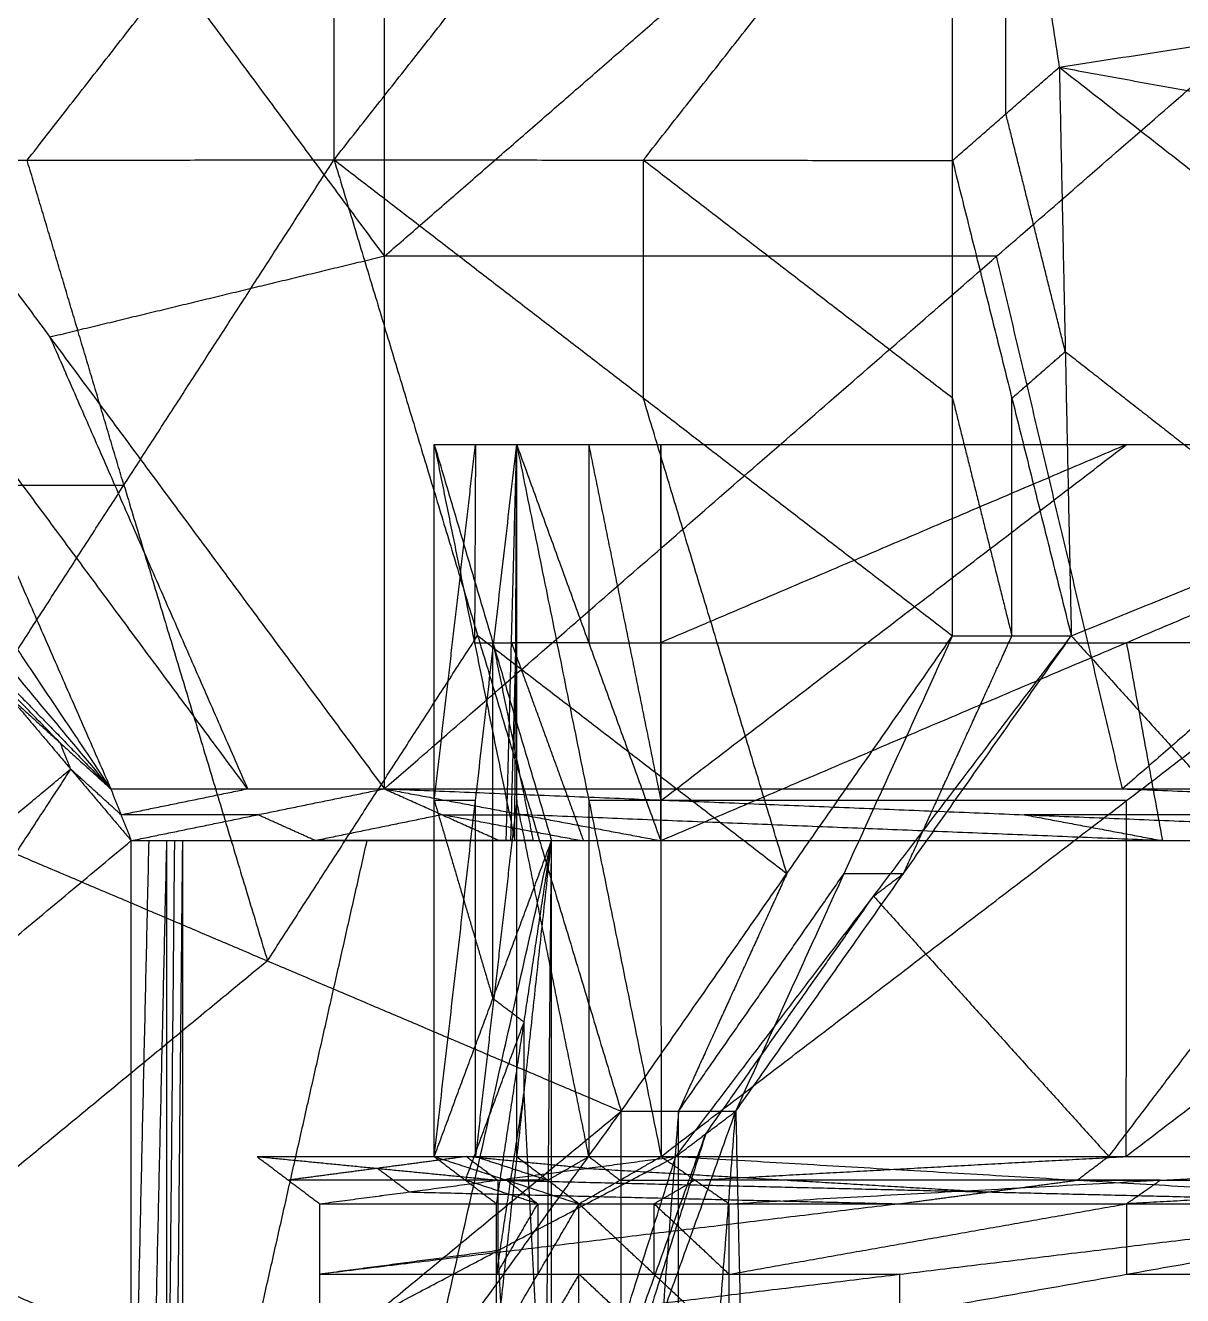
# Model space of a CAD drawing. Header units: millimetres. Extents: x -21 to -10.8, y -12.2 to 12.7.
# Drawn here: x -15.048 to -12.768, y -2.559 to -0.058 of the extents above; entities that cross this region are included whole.
import ezdxf

# ---------------------------------------------------------------- set-up
doc = ezdxf.new("R2010")
doc.units = ezdxf.units.MM
doc.header["$MEASUREMENT"] = 0
doc.layers.add('图层 03', color=5, linetype='Continuous', true_color=0x0000ff)

msp = doc.modelspace()

# ---------------------------------------------------------------- linework, layer by layer
at = {"layer": '图层 03'}
for points in [[(-15.6488, -0.3248, -1.5034), (-15.0442, 0.4498, -2.1377), (-14.4396, 1.2244, -2.772)], [(-14.4396, -0.3225, -3.5504), (-14.4396, 0.451, -3.1612), (-14.4396, 1.2244, -2.772)], [(-14.4396, -0.3225, -3.5504), (-13.8305, 0.451, -3.1609), (-13.2213, 1.2244, -2.7713)], [(-13.2213, -0.324, -3.5535), (-13.2213, 0.4502, -3.1624), (-13.2213, 1.2244, -2.7713)], [(-13.2213, 1.2244, -2.7713), (-13.1161, 0.5421, -2.5967), (-13.0109, -0.1403, -2.4221)], [(-14.3405, -1.5614, 0.5695), (-14.3405, -0.5127, 0.5695), (-14.3405, 0.536, 0.5695)], [(-14.3405, -1.5614, 0.5695), (-13.1344, -0.5127, 0.5695), (-11.9283, 0.536, 0.5695)], [(-14.3405, -0.5127, 0.5695), (-13.7375, 0.0116, 0.5695), (-13.1344, 0.536, 0.5695)], [(-13.1161, -0.2321, -2.9878), (-13.1161, 0.155, -2.7922), (-13.1161, 0.5421, -2.5967)], [(-15.0442, -0.3236, -2.5269), (-14.7419, 0.0637, -2.8441), (-14.4396, 0.451, -3.1612)], [(-13.8305, -0.3233, -3.552), (-13.5259, 0.0635, -3.3572), (-13.2213, 0.4502, -3.1624)], [(-14.9992, 0.3766, 0.3892), (-14.6699, -0.068, 0.4794), (-14.3405, -0.5127, 0.5695)], [(-15.6579, 0.2173, 0.2089), (-15.2687, -0.672, 0.3156), (-14.8795, -1.5614, 0.4224)], [(-15.6579, 0.2173, 0.2089), (-14.9992, -0.672, 0.3892), (-14.3405, -1.5614, 0.5695)], [(-13.0109, -0.1403, -2.4221), (-12.21, -0.0156, -2.3329), (-11.4091, 0.109, -2.2437)], [(-15.8706, -0.0839, 0.1502), (-15.3751, -0.8226, 0.2863), (-14.8795, -1.5614, 0.4224)], [(-13.2213, -0.324, -3.5535), (-13.1161, -0.2321, -2.9878), (-13.0109, -0.1403, -2.4221)], [(-13.0109, -0.1403, -2.4221), (-12.9991, -0.7003, -2.4191), (-12.9873, -1.2602, -2.416)], [(-13.0109, -0.1403, -2.4221), (-12.5356, -0.5119, -2.3318), (-12.0602, -0.8836, -2.2414)], [(-13.0109, -0.1403, -2.4221), (-12.5356, -0.2272, -2.3318), (-12.0602, -0.3141, -2.2414)], [(-12.9991, -0.7003, -2.4191), (-13.0576, -0.4662, -2.7034), (-13.1161, -0.2321, -2.9878)], [(-15.6488, -0.3248, -1.5034), (-15.0442, -0.3236, -2.5269), (-14.4396, -0.3225, -3.5504)], [(-15.2676, -1.6041, -3.5543), (-14.8536, -0.9633, -3.5524), (-14.4396, -0.3225, -3.5504)], [(-14.8536, -0.9633, -3.5524), (-14.9489, -0.6435, -3.0396), (-15.0442, -0.3236, -2.5269)], [(-14.4396, -0.3225, -3.5504), (-14.1568, -1.2595, -3.552), (-13.874, -2.1964, -3.5535)], [(-14.4396, -0.3225, -3.5504), (-13.8305, -0.7914, -3.552), (-13.2213, -1.2602, -3.5535)], [(-14.4396, -0.3225, -3.5504), (-13.8305, -0.3233, -3.552), (-13.2213, -0.324, -3.5535)], [(-13.8305, -0.3233, -3.552), (-13.8305, -0.5573, -3.552), (-13.8305, -0.7914, -3.552)], [(-13.2213, -0.7921, -3.5535), (-13.5259, -0.5577, -3.5527), (-13.8305, -0.3233, -3.552)], [(-13.2213, -1.2602, -3.5535), (-13.2213, -0.7921, -3.5535), (-13.2213, -0.324, -3.5535)], [(-13.2213, -0.324, -3.5535), (-13.1043, -0.7921, -2.9848), (-12.9873, -1.2602, -2.416)], [(-15.8706, -0.3751, 0.1502), (-15.3751, -0.9682, 0.2863), (-14.8795, -1.5614, 0.4224)], [(-14.3405, -0.5127, 0.5695), (-14.6699, -0.5924, 0.4794), (-14.9992, -0.672, 0.3892)], [(-13.1344, -0.5127, 0.5695), (-13.7375, -0.5127, 0.5695), (-14.3405, -0.5127, 0.5695)], [(-12.8863, -1.5614, 0.5695), (-13.0104, -1.037, 0.5695), (-13.1344, -0.5127, 0.5695)], [(-11.6802, -0.5127, 0.5695), (-12.2832, -1.037, 0.5695), (-12.8863, -1.5614, 0.5695)], [(-14.61, -1.5614, 0.4959), (-14.9394, -1.1167, 0.4058), (-15.2687, -0.672, 0.3156)], [(-14.9992, -0.672, 0.3892), (-14.8046, -1.1167, 0.4426), (-14.61, -1.5614, 0.4959)], [(-13.1043, -0.7921, -2.9848), (-13.0517, -0.7462, -2.7019), (-12.9991, -0.7003, -2.4191)], [(-12.9991, -0.7003, -2.4191), (-12.7614, -0.8861, -2.3739), (-12.5238, -1.0719, -2.3287)], [(-13.5476, -1.7283, -3.5535), (-13.6891, -1.2598, -3.5527), (-13.8305, -0.7914, -3.552)], [(-13.2213, -0.7921, -3.5535), (-13.1628, -1.0262, -3.2691), (-13.1043, -1.2602, -2.9848)], [(-13.1043, -1.2602, -2.9848), (-13.1043, -1.0262, -2.9848), (-13.1043, -0.7921, -2.9848)], [(-14.2422, -2.2856, -0.892), (-14.2422, -1.5846, -0.8916), (-14.2422, -0.8836, -0.8912)], [(-14.2422, -2.2856, -0.892), (-14.161, -1.5846, -0.3949), (-14.0798, -0.8836, 0.1022)], [(-14.2422, -0.8836, -0.8912), (-14.1629, -1.2736, -0.7357), (-14.0836, -1.6635, -0.5802)], [(-14.2422, -0.8836, -0.8912), (-14.161, -0.8836, -0.3945), (-14.0798, -0.8836, 0.1022)], [(-14.2422, -0.8836, -0.8912), (-14.1267, -1.2736, -0.9419), (-14.0112, -1.6635, -0.9926)], [(-14.2422, -1.5846, -0.8916), (-14.2016, -1.2341, -0.6431), (-14.161, -0.8836, -0.3945)], [(-14.161, -0.8836, -0.3945), (-14.1619, -1.0786, -0.5651), (-14.1629, -1.2736, -0.7357)], [(-14.1004, -1.6635, -0.0587), (-14.0901, -1.2736, 0.0217), (-14.0798, -0.8836, 0.1022)], [(-14.0836, -1.6635, -0.5802), (-14.0817, -1.2736, -0.239), (-14.0798, -0.8836, 0.1022)], [(-14.0798, -2.2856, 0.1014), (-14.0798, -1.5846, 0.1018), (-14.0798, -0.8836, 0.1022)], [(-14.0798, -0.8836, 0.1022), (-13.938, -1.2736, 0.2062), (-13.7962, -1.6635, 0.3103)], [(-14.0798, -0.8836, 0.1022), (-13.938, -0.8836, 0.2158), (-13.7962, -0.8836, 0.3294)], [(-14.0798, -0.8836, 0.1022), (-13.9376, -1.5846, 0.2158), (-13.7954, -2.2856, 0.3294)], [(-13.938, -0.8836, 0.2158), (-13.8669, -1.2341, 0.2726), (-13.7958, -1.5846, 0.3294)], [(-13.938, -0.8836, 0.2158), (-13.938, -1.0786, 0.211), (-13.938, -1.2736, 0.2062)], [(-13.7962, -1.6635, 0.3103), (-13.7962, -1.2736, 0.3198), (-13.7962, -0.8836, 0.3294)], [(-13.7962, -1.6635, 0.3103), (-12.8787, -1.2736, 0.3198), (-11.9611, -0.8836, 0.3294)], [(-13.7962, -0.8836, 0.3294), (-13.7958, -1.5846, 0.3294), (-13.7954, -2.2856, 0.3294)], [(-13.7962, -0.8836, 0.3294), (-12.8787, -0.8836, 0.3294), (-11.9611, -0.8836, 0.3294)], [(-12.8787, -0.8836, 0.3294), (-13.3374, -1.0786, 0.3246), (-13.7962, -1.2736, 0.3198)], [(-13.7958, -1.5846, 0.3294), (-13.3372, -1.2341, 0.3294), (-12.8787, -0.8836, 0.3294)], [(-13.7954, -2.2856, 0.3294), (-12.8783, -1.5846, 0.3294), (-11.9611, -0.8836, 0.3294)], [(-12.9873, -1.2602, -2.416), (-12.5238, -1.0719, -2.3287), (-12.0602, -0.8836, -2.2414)], [(-15.4582, -0.9644, -2.5288), (-15.1559, -0.9639, -3.0406), (-14.8536, -0.9633, -3.5524)], [(-14.8536, -0.9633, -3.5524), (-14.7122, -1.4318, -3.5531), (-14.5708, -1.9003, -3.5539)], [(-15.2226, -1.2091, 0.0732), (-15.0511, -1.3853, 0.2478), (-14.8795, -1.5614, 0.4224)], [(-14.5708, -1.9003, -3.5539), (-14.3638, -1.5799, -3.5529), (-14.1568, -1.2595, -3.552)], [(-14.1629, -1.2736, -0.7357), (-14.1223, -1.2736, -0.4874), (-14.0817, -1.2736, -0.239)], [(-14.1629, -1.2736, -0.7357), (-14.1448, -1.2736, -0.8388), (-14.1267, -1.2736, -0.9419)], [(-14.1568, -1.2595, -3.552), (-13.8522, -1.4939, -3.5527), (-13.5476, -1.7283, -3.5535)], [(-14.1267, -1.2736, -0.9419), (-14.087, -1.4686, -0.8642), (-14.0474, -1.6635, -0.7864)], [(-14.1267, -1.9746, -0.9423), (-14.1267, -1.6241, -0.9421), (-14.1267, -1.2736, -0.9419)], [(-14.0817, -1.2736, -0.239), (-14.0868, -1.4686, -0.2792), (-14.092, -1.6635, -0.3194)], [(-14.0901, -1.2736, 0.0217), (-14.0192, -1.4686, 0.0738), (-13.9483, -1.6635, 0.1258)], [(-13.938, -1.2736, 0.2062), (-14.014, -1.2736, 0.114), (-14.0901, -1.2736, 0.0217)], [(-14.0901, -1.2736, 0.0217), (-14.0859, -1.2736, -0.1086), (-14.0817, -1.2736, -0.239)], [(-13.938, -1.2736, 0.2062), (-13.8671, -1.2736, 0.263), (-13.7962, -1.2736, 0.3198)], [(-13.874, -2.1964, -3.5535), (-13.5476, -1.7283, -3.5535), (-13.2213, -1.2602, -3.5535)], [(-13.7962, -1.2736, 0.3198), (-13.3374, -1.2736, 0.3198), (-12.8787, -1.2736, 0.3198)], [(-13.7665, -2.2856, -2.5662), (-13.3769, -1.7729, -2.4911), (-12.9873, -1.2602, -2.416)], [(-13.6483, -2.1964, -2.4549), (-13.4348, -1.7283, -3.0042), (-13.2213, -1.2602, -3.5535)], [(-13.6483, -2.1964, -2.4549), (-13.3178, -1.7283, -2.4355), (-12.9873, -1.2602, -2.416)], [(-13.3178, -1.7283, -2.4355), (-13.2111, -1.4943, -2.7101), (-13.1043, -1.2602, -2.9848)], [(-13.2213, -1.2602, -3.5535), (-13.1043, -1.2602, -2.9848), (-12.9873, -1.2602, -2.416)], [(-12.9873, -1.2602, -2.416), (-12.5238, -1.7729, -2.3287), (-12.0602, -2.2856, -2.2414)], [(-12.8787, -1.2736, 0.3198), (-12.8432, -1.4686, 0.2909), (-12.8078, -1.6635, 0.2619)], [(-11.8902, -1.2736, 0.2714), (-12.3844, -1.2736, 0.2956), (-12.8787, -1.2736, 0.3198)], [(-14.9787, -1.4714, 0.2676), (-15.0644, -1.3834, 0.1803), (-15.1502, -1.2953, 0.093)], [(-15.0778, -1.3814, 0.1128), (-14.9787, -1.4714, 0.2676), (-14.8795, -1.5614, 0.4224)], [(-15.0778, -1.3814, 0.1128), (-14.9585, -1.5225, 0.1452), (-14.8391, -1.6635, 0.1776)], [(-14.9585, -1.5225, 0.1452), (-14.9686, -1.497, 0.2064), (-14.9787, -1.4714, 0.2676)], [(-15.4216, -1.9079, 0.0179), (-15.19, -1.7152, 0.0816), (-14.9585, -1.5225, 0.1452)], [(-14.9585, -1.5225, 0.1452), (-15.1304, -1.7857, 0.0978), (-15.3023, -2.0489, 0.0503)], [(-14.8593, -1.6125, 0.3), (-14.9089, -1.5675, 0.2226), (-14.9585, -1.5225, 0.1452)], [(-14.8795, -1.5614, 0.4224), (-14.8593, -1.6125, 0.3), (-14.8391, -1.6635, 0.1776)], [(-14.8795, -1.5614, 0.4224), (-14.61, -1.5614, 0.4959), (-14.3405, -1.5614, 0.5695)], [(-14.8593, -1.6125, 0.3), (-14.7347, -1.5869, 0.398), (-14.61, -1.5614, 0.4959)], [(-14.8391, -1.6635, 0.1776), (-14.5898, -1.6125, 0.3736), (-14.3405, -1.5614, 0.5695)], [(-14.3405, -1.5614, 0.5695), (-14.2269, -1.6125, 0.4475), (-14.1133, -1.6635, 0.3255)], [(-14.3405, -1.5614, 0.5695), (-14.0684, -1.6125, 0.4399), (-13.7962, -1.6635, 0.3103)], [(-14.3405, -1.5614, 0.5695), (-13.0799, -1.6125, 0.3915), (-11.8193, -1.6635, 0.2135)], [(-14.3405, -1.5614, 0.5695), (-12.8863, -1.5614, 0.5695), (-11.432, -1.5614, 0.5695)], [(-12.8863, -1.5614, 0.5695), (-12.256, -1.5869, 0.4805), (-11.6257, -1.6125, 0.3915)], [(-14.161, -1.5846, -0.3949), (-14.2016, -1.5846, -0.6433), (-14.2422, -1.5846, -0.8916)], [(-14.2422, -1.5846, -0.8916), (-14.1844, -1.7796, -0.917), (-14.1267, -1.9746, -0.9423)], [(-14.161, -2.2856, -0.3953), (-14.161, -1.9351, -0.3951), (-14.161, -1.5846, -0.3949)], [(-14.0798, -1.5846, 0.1018), (-14.1204, -1.9351, -0.1468), (-14.161, -2.2856, -0.3953)], [(-13.9376, -2.2856, 0.2154), (-14.0087, -1.9351, 0.1586), (-14.0798, -1.5846, 0.1018)], [(-13.9376, -1.5846, 0.2158), (-13.9376, -1.9351, 0.2156), (-13.9376, -2.2856, 0.2154)], [(-13.7958, -1.5846, 0.3294), (-13.8667, -1.5846, 0.2726), (-13.9376, -1.5846, 0.2158)], [(-12.8783, -1.5846, 0.3294), (-13.337, -1.5846, 0.3294), (-13.7958, -1.5846, 0.3294)], [(-12.879, -2.2856, 0.3294), (-12.8787, -1.9351, 0.3294), (-12.8783, -1.5846, 0.3294)], [(-11.9619, -1.5846, 0.3294), (-12.4205, -1.9351, 0.3294), (-12.879, -2.2856, 0.3294)], [(-15.2676, -1.6041, -3.5543), (-14.5708, -1.9003, -3.5539), (-13.874, -2.1964, -3.5535)], [(-14.5898, -1.6125, 0.3736), (-14.7246, -1.6125, 0.3368), (-14.8593, -1.6125, 0.3)], [(-14.4762, -1.6635, 0.2516), (-14.533, -1.638, 0.3126), (-14.5898, -1.6125, 0.3736)], [(-14.2269, -1.6125, 0.4475), (-14.3516, -1.638, 0.3496), (-14.4762, -1.6635, 0.2516)], [(-14.2269, -1.6125, 0.4475), (-14.1477, -1.6125, 0.4437), (-14.0684, -1.6125, 0.4399)], [(-13.9548, -1.6635, 0.3179), (-14.0909, -1.638, 0.3827), (-14.2269, -1.6125, 0.4475)], [(-12.8078, -1.6635, 0.2619), (-13.4381, -1.638, 0.3509), (-14.0684, -1.6125, 0.4399)], [(-13.0799, -1.6125, 0.3915), (-12.9438, -1.638, 0.3267), (-12.8078, -1.6635, 0.2619)], [(-11.6257, -1.6125, 0.3915), (-12.3528, -1.6125, 0.3915), (-13.0799, -1.6125, 0.3915)], [(-15.7654, -2.4343, -0.077), (-15.3023, -2.0489, 0.0503), (-14.8391, -1.6635, 0.1776)], [(-14.8391, -4.7855, 0.1776), (-14.8391, -3.2245, 0.1776), (-14.8391, -1.6635, 0.1776)], [(-14.8391, -4.7855, 0.1776), (-14.8041, -3.2245, -0.0778), (-14.769, -1.6635, -0.3332)], [(-14.8391, -1.6635, 0.1776), (-14.8041, -1.6635, -0.0778), (-14.769, -1.6635, -0.3332)], [(-14.8391, -1.6635, 0.1776), (-14.4762, -1.6635, 0.2516), (-14.1133, -1.6635, 0.3255)], [(-14.8391, -1.6635, 0.1776), (-14.4698, -1.6635, 0.0595), (-14.1004, -1.6635, -0.0587)], [(-14.8391, -1.6635, 0.1776), (-14.4614, -1.6635, -0.2013), (-14.0836, -1.6635, -0.5802)], [(-14.8391, -3.2245, 0.1776), (-14.8216, -2.444, 0.0499), (-14.8041, -1.6635, -0.0778)], [(-14.8041, -1.6635, -0.0778), (-14.6327, -1.6635, -0.1395), (-14.4614, -1.6635, -0.2013)], [(-14.769, -4.8526, -0.3332), (-14.769, -3.2581, -0.3332), (-14.769, -1.6635, -0.3332)], [(-14.769, -4.8526, -0.3332), (-14.7534, -3.2581, -0.4323), (-14.7377, -1.6635, -0.5314)], [(-14.769, -1.6635, -0.3332), (-14.7534, -1.6635, -0.4323), (-14.7377, -1.6635, -0.5314)], [(-14.769, -1.6635, -0.3332), (-14.4263, -1.6635, -0.4567), (-14.0836, -1.6635, -0.5802)], [(-14.769, -3.2581, -0.3332), (-14.7612, -2.4608, -0.3827), (-14.7534, -1.6635, -0.4323)], [(-14.7534, -1.6635, -0.4323), (-14.5898, -1.6635, -0.4445), (-14.4263, -1.6635, -0.4567)], [(-14.7377, -4.8823, -0.5314), (-14.7377, -3.2729, -0.5314), (-14.7377, -1.6635, -0.5314)], [(-14.7377, -4.8823, -0.5314), (-14.3745, -3.2729, -0.762), (-14.0112, -1.6635, -0.9926)], [(-14.7377, -1.6635, -0.5314), (-14.4107, -1.6635, -0.5558), (-14.0836, -1.6635, -0.5802)], [(-14.7377, -1.6635, -0.5314), (-14.3745, -1.6635, -0.762), (-14.0112, -1.6635, -0.9926)], [(-14.7377, -3.2729, -0.5314), (-14.5561, -2.4682, -0.6467), (-14.3745, -1.6635, -0.762)], [(-14.4762, -1.6635, 0.2516), (-14.2916, -1.6635, 0.1925), (-14.1069, -1.6635, 0.1334)], [(-14.4698, -1.6635, 0.0595), (-14.2809, -1.6635, -0.13), (-14.092, -1.6635, -0.3194)], [(-14.1069, -1.6635, 0.1334), (-14.2883, -1.6635, 0.0964), (-14.4698, -1.6635, 0.0595)], [(-14.4614, -1.6635, -0.2013), (-14.4438, -1.6635, -0.329), (-14.4263, -1.6635, -0.4567)], [(-14.092, -1.6635, -0.3194), (-14.2767, -1.6635, -0.2604), (-14.4614, -1.6635, -0.2013)], [(-14.4263, -1.6635, -0.4567), (-14.4185, -1.6635, -0.5062), (-14.4107, -1.6635, -0.5558)], [(-14.4107, -1.6635, -0.5558), (-14.229, -1.6635, -0.6711), (-14.0474, -1.6635, -0.7864)], [(-14.0474, -1.6635, -0.7864), (-14.2109, -1.6635, -0.7742), (-14.3745, -1.6635, -0.762)], [(-14.2422, -2.2856, -0.892), (-14.1267, -1.9746, -0.9423), (-14.0112, -1.6635, -0.9926)], [(-14.1194, -2.6562, -0.9339), (-14.0653, -2.1598, -0.9633), (-14.0112, -1.6635, -0.9926)], [(-14.1194, -2.3787, -0.9339), (-14.0653, -2.0211, -0.9633), (-14.0112, -1.6635, -0.9926)], [(-14.1133, -1.6635, 0.3255), (-14.1069, -1.6635, 0.1334), (-14.1004, -1.6635, -0.0587)], [(-14.1133, -1.6635, 0.3255), (-13.9548, -1.6635, 0.3179), (-13.7962, -1.6635, 0.3103)], [(-14.1069, -1.6635, 0.1334), (-14.0308, -1.6635, 0.2257), (-13.9548, -1.6635, 0.3179)], [(-14.1004, -1.6635, -0.0587), (-14.092, -1.6635, -0.3194), (-14.0836, -1.6635, -0.5802)], [(-14.1004, -1.6635, -0.0587), (-13.9483, -1.6635, 0.1258), (-13.7962, -1.6635, 0.3103)], [(-14.0836, -1.6635, -0.5802), (-14.0474, -1.6635, -0.7864), (-14.0112, -1.6635, -0.9926)], [(-14.0356, -4.2435, -0.9972), (-14.0234, -2.9535, -0.9949), (-14.0112, -1.6635, -0.9926)], [(-14.0112, -5.4839, -0.9926), (-14.0112, -3.5737, -0.9926), (-14.0112, -1.6635, -0.9926)], [(-13.9548, -1.6635, 0.3179), (-13.9515, -1.6635, 0.2219), (-13.9483, -1.6635, 0.1258)], [(-13.7962, -1.6635, 0.3103), (-12.8078, -1.6635, 0.2619), (-11.8193, -1.6635, 0.2135)], [(-13.7611, -2.1964, -3.0042), (-13.598, -1.9624, -3.0042), (-13.4348, -1.7283, -3.0042)], [(-13.5476, -1.7283, -3.5535), (-13.6544, -1.9624, -3.2788), (-13.7611, -2.1964, -3.0042)], [(-13.4348, -1.7283, -3.0042), (-13.3763, -1.7283, -2.7198), (-13.3178, -1.7283, -2.4355)], [(-13.3769, -1.7729, -2.4911), (-13.3473, -1.7506, -2.4633), (-13.3178, -1.7283, -2.4355)], [(-13.7074, -2.241, -2.5105), (-13.5421, -2.007, -2.5008), (-13.3769, -1.7729, -2.4911)], [(-13.3769, -1.7729, -2.4911), (-13.1451, -2.0293, -2.4475), (-12.9133, -2.2856, -2.4038)], [(-12.9133, -2.2856, -2.4038), (-12.7186, -2.0293, -2.3663), (-12.5238, -1.7729, -2.3287)], [(-14.5708, -1.9003, -3.5539), (-14.9192, -2.1873, -3.5541), (-15.2676, -2.4743, -3.5543)], [(-14.0653, -2.0211, -0.9633), (-14.096, -1.9978, -0.9528), (-14.1267, -1.9746, -0.9423)], [(-14.1808, -2.3321, -0.913), (-14.1231, -2.1766, -0.9381), (-14.0653, -2.0211, -0.9633)], [(-14.0653, -2.1598, -0.9633), (-14.0653, -2.0905, -0.9633), (-14.0653, -2.0211, -0.9633)], [(-15.3023, -2.0489, 0.0503), (-15.0707, -2.6367, 0.114), (-14.8391, -3.2245, 0.1776)], [(-14.1194, -2.5174, -0.9339), (-14.0924, -2.3386, -0.9486), (-14.0653, -2.1598, -0.9633)], [(-14.0234, -2.9535, -0.9949), (-14.0443, -2.5567, -0.9791), (-14.0653, -2.1598, -0.9633)], [(-15.2676, -3.3446, -3.5543), (-14.5708, -2.7705, -3.5539), (-13.874, -2.1964, -3.5535)], [(-14.7019, -3.3446, -3.5535), (-14.2879, -2.7705, -3.5535), (-13.874, -2.1964, -3.5535)], [(-14.3848, -4.2435, -2.5578), (-14.0165, -3.2199, -2.5064), (-13.6483, -2.1964, -2.4549)], [(-13.874, -5.1027, -3.5535), (-13.874, -3.6496, -3.5535), (-13.874, -2.1964, -3.5535)], [(-13.874, -5.1027, -3.5535), (-13.7611, -3.6496, -3.0042), (-13.6483, -2.1964, -2.4549)], [(-13.874, -2.1964, -3.5535), (-13.7611, -2.1964, -3.0042), (-13.6483, -2.1964, -2.4549)], [(-13.7611, -2.1964, -3.0042), (-13.8175, -2.923, -3.2788), (-13.874, -3.6496, -3.5535)], [(-13.7665, -2.2856, -2.5662), (-13.7074, -2.241, -2.5105), (-13.6483, -2.1964, -2.4549)], [(-13.7611, -3.6496, -3.0042), (-13.7611, -2.923, -3.0042), (-13.7611, -2.1964, -3.0042)], [(-13.6483, -2.1964, -2.4549), (-13.6102, -3.8943, -2.2704), (-13.572, -5.5921, -2.0859)], [(-14.0756, -3.2645, -2.562), (-13.8915, -2.7528, -2.5363), (-13.7074, -2.241, -2.5105)], [(-13.7074, -2.241, -2.5105), (-13.8619, -2.7305, -2.5084), (-14.0165, -3.2199, -2.5064)], [(-14.5914, -2.2856, -2.7233), (-14.5296, -2.3321, -2.6741), (-14.4679, -2.3787, -2.6249)], [(-14.5914, -2.2856, -2.7233), (-14.3543, -2.3089, -2.6592), (-14.1172, -2.3321, -2.5952)], [(-14.5914, -2.2856, -2.7233), (-14.1789, -2.2856, -2.6447), (-13.7665, -2.2856, -2.5662)], [(-14.4679, -2.6562, -2.6249), (-14.1172, -2.4709, -2.5956), (-13.7665, -2.2856, -2.5662)], [(-14.4679, -2.3787, -2.6249), (-14.1172, -2.3321, -2.5956), (-13.7665, -2.2856, -2.5662)], [(-14.3848, -4.2435, -2.5578), (-14.0756, -3.2645, -2.562), (-13.7665, -2.2856, -2.5662)], [(-14.1789, -2.2856, -2.6447), (-14.2666, -2.2973, -2.652), (-14.3543, -2.3089, -2.6592)], [(-14.2422, -2.2856, -0.892), (-14.1808, -2.3321, -0.913), (-14.1194, -2.3787, -0.9339)], [(-14.2422, -2.2856, -0.892), (-14.161, -2.2856, -0.3953), (-14.0798, -2.2856, 0.1014)], [(-14.2422, -2.2856, -0.892), (-14.0996, -2.3321, -0.4487), (-13.9571, -2.3787, -0.0053)], [(-14.1789, -2.2856, -2.6447), (-14.148, -2.3089, -2.6201), (-14.1172, -2.3321, -2.5956)], [(-13.9418, -2.3089, -2.5807), (-14.0604, -2.2973, -2.6127), (-14.1789, -2.2856, -2.6447)], [(-14.161, -2.2856, -0.3953), (-14.0897, -2.3089, -0.1736), (-14.0184, -2.3321, 0.048)], [(-14.1172, -2.3321, -2.5952), (-13.9418, -2.3089, -2.5807), (-13.7665, -2.2856, -2.5662)], [(-14.0798, -2.2856, 0.1014), (-14.0184, -2.3321, 0.048), (-13.9571, -2.3787, -0.0053)], [(-14.0798, -2.2856, 0.1014), (-13.9376, -2.2856, 0.2154), (-13.7954, -2.2856, 0.3294)], [(-14.0184, -2.3321, 0.048), (-13.978, -2.3089, 0.1317), (-13.9376, -2.2856, 0.2154)], [(-13.9571, -2.3787, -0.0053), (-13.8762, -2.3321, 0.162), (-13.7954, -2.2856, 0.3294)], [(-13.9376, -2.2856, 0.2154), (-13.9069, -2.3089, 0.1887), (-13.8762, -2.3321, 0.162)], [(-13.7954, -2.2856, 0.3294), (-13.7283, -2.3321, 0.2802), (-13.6612, -2.3787, 0.231)], [(-13.7954, -2.2856, 0.3294), (-12.879, -2.2856, 0.3294), (-11.9626, -2.2856, 0.3294)], [(-13.7665, -2.2856, -2.5662), (-12.9751, -2.3321, -2.3543), (-12.1837, -2.3787, -2.1423)], [(-13.7665, -2.2856, -2.5662), (-12.9133, -2.2856, -2.4038), (-12.0602, -2.2856, -2.2414)], [(-13.7283, -2.3321, 0.2802), (-13.3037, -2.3089, 0.3048), (-12.879, -2.2856, 0.3294)], [(-13.6612, -2.3787, 0.231), (-12.8119, -2.3321, 0.2802), (-11.9626, -2.2856, 0.3294)], [(-12.9133, -2.2856, -2.4038), (-12.9442, -2.3089, -2.379), (-12.9751, -2.3321, -2.3543)], [(-14.3543, -2.3089, -2.6592), (-14.4419, -2.3205, -2.6666), (-14.5296, -2.3321, -2.6741)], [(-14.2925, -2.3554, -2.61), (-14.3234, -2.3321, -2.6346), (-14.3543, -2.3089, -2.6592)], [(-13.9418, -2.3089, -2.5807), (-13.5461, -2.3321, -2.4747), (-13.1504, -2.3554, -2.3687)], [(-14.1172, -2.3321, -2.5956), (-14.3234, -2.3321, -2.6348), (-14.5296, -2.3321, -2.6741)], [(-14.4679, -2.3787, -2.6249), (-14.2925, -2.3554, -2.61), (-14.1172, -2.3321, -2.5952)], [(-14.0382, -2.3787, -0.4696), (-14.1095, -2.3554, -0.6913), (-14.1808, -2.3321, -0.913)], [(-14.1172, -2.3321, -2.5952), (-13.1504, -2.3554, -2.3687), (-12.1837, -2.3787, -2.1423)], [(-14.1172, -2.3321, -2.5956), (-14.1172, -2.4015, -2.5956), (-14.1172, -2.4709, -2.5956)], [(-14.0996, -2.3321, -0.4487), (-14.0689, -2.3554, -0.4591), (-14.0382, -2.3787, -0.4696)], [(-14.0184, -2.3321, 0.048), (-14.059, -2.3321, -0.2003), (-14.0996, -2.3321, -0.4487)], [(-13.8762, -2.3321, 0.162), (-13.8023, -2.3321, 0.2211), (-13.7283, -2.3321, 0.2802)], [(-13.7283, -2.3321, 0.2802), (-13.7687, -2.3554, 0.1965), (-13.8091, -2.3787, 0.1128)], [(-12.8119, -2.3321, 0.2802), (-13.2701, -2.3321, 0.2802), (-13.7283, -2.3321, 0.2802)], [(-13.1504, -2.3554, -2.3687), (-13.0628, -2.3438, -2.3615), (-12.9751, -2.3321, -2.3543)], [(-12.9751, -2.3321, -2.3543), (-12.5485, -2.3321, -2.2731), (-12.122, -2.3321, -2.1919)], [(-12.8787, -2.3787, 0.231), (-12.8453, -2.3554, 0.2556), (-12.8119, -2.3321, 0.2802)], [(-12.0294, -2.3321, 0.2802), (-12.454, -2.3554, 0.2556), (-12.8787, -2.3787, 0.231)], [(-14.2925, -2.3554, -2.61), (-13.8091, -2.367, -2.4968), (-13.3258, -2.3787, -2.3836)], [(-13.3258, -2.3787, -2.3836), (-13.2381, -2.367, -2.3762), (-13.1504, -2.3554, -2.3687)], [(-14.4679, -2.6562, -2.6249), (-14.4679, -2.5174, -2.6249), (-14.4679, -2.3787, -2.6249)], [(-14.4679, -2.6562, -2.6249), (-13.3258, -2.5174, -2.3836), (-12.1837, -2.3787, -2.1423)], [(-14.4679, -2.3787, -2.6249), (-13.3258, -2.3787, -2.3836), (-12.1837, -2.3787, -2.1423)], [(-13.3258, -2.3787, -2.3836), (-13.8968, -2.448, -2.5043), (-14.4679, -2.5174, -2.6249)], [(-14.1194, -2.6562, -0.9339), (-14.1194, -2.5174, -0.9339), (-14.1194, -2.3787, -0.9339)], [(-14.1194, -2.6562, -0.9339), (-14.0382, -2.5174, -0.4696), (-13.9571, -2.3787, -0.0053)], [(-14.1194, -2.3787, -0.9339), (-14.0382, -2.3787, -0.4696), (-13.9571, -2.3787, -0.0053)], [(-14.1194, -2.5174, -0.9339), (-14.0788, -2.448, -0.7018), (-14.0382, -2.3787, -0.4696)], [(-14.0382, -2.3787, -0.4696), (-14.0382, -2.448, -0.4696), (-14.0382, -2.5174, -0.4696)], [(-13.9571, -2.6562, -0.0053), (-13.9571, -2.5174, -0.0053), (-13.9571, -2.3787, -0.0053)], [(-13.9571, -2.3787, -0.0053), (-13.8091, -2.5174, 0.1128), (-13.6612, -2.6562, 0.231)], [(-13.9571, -2.3787, -0.0053), (-13.8091, -2.3787, 0.1128), (-13.6612, -2.3787, 0.231)], [(-13.8091, -2.3787, 0.1128), (-13.7352, -2.448, 0.1719), (-13.6612, -2.5174, 0.231)], [(-13.8091, -2.5174, 0.1128), (-13.8091, -2.448, 0.1128), (-13.8091, -2.3787, 0.1128)], [(-13.6612, -2.6562, 0.231), (-13.6612, -2.5174, 0.231), (-13.6612, -2.3787, 0.231)], [(-13.6612, -2.6562, 0.231), (-12.8787, -2.5174, 0.231), (-12.0961, -2.3787, 0.231)], [(-13.6612, -2.3787, 0.231), (-12.8787, -2.3787, 0.231), (-12.0961, -2.3787, 0.231)], [(-13.6612, -2.5174, 0.231), (-13.2699, -2.448, 0.231), (-12.8787, -2.3787, 0.231)], [(-12.8787, -2.3787, 0.231), (-12.8787, -2.448, 0.231), (-12.8787, -2.5174, 0.231)], [(-15.7654, -2.4343, -0.077), (-15.3023, -3.6099, 0.0503), (-14.8391, -4.7855, 0.1776)], [(-15.2676, -2.4743, -3.5543), (-14.9192, -2.6224, -3.5541), (-14.5708, -2.7705, -3.5539)], [(-14.1172, -2.4709, -2.5956), (-14.2925, -2.4942, -2.6102), (-14.4679, -2.5174, -2.6249)], [(-14.1172, -2.4709, -2.5956), (-14.0964, -2.8677, -2.5788), (-14.0756, -3.2645, -2.562)], [(-14.4679, -2.5174, -2.6249), (-13.8968, -2.5174, -2.5043), (-13.3258, -2.5174, -2.3836)], [(-13.9571, -2.5174, -0.0053), (-13.9977, -2.5868, -0.2375), (-14.0382, -2.6562, -0.4696)], [(-14.0382, -2.5174, -0.4696), (-13.9977, -2.5174, -0.2375), (-13.9571, -2.5174, -0.0053)], [(-13.9571, -2.5174, -0.0053), (-13.8831, -2.5174, 0.0537), (-13.8091, -2.5174, 0.1128)], [(-13.8091, -2.6562, 0.1128), (-13.8831, -2.5868, 0.0537), (-13.9571, -2.5174, -0.0053)], [(-13.3258, -2.6562, -2.3836), (-12.7548, -2.5868, -2.263), (-12.1837, -2.5174, -2.1423)], [(-13.3258, -2.5174, -2.3836), (-13.3258, -2.5868, -2.3836), (-13.3258, -2.6562, -2.3836)], [(-12.0961, -2.5174, 0.231), (-12.4874, -2.5868, 0.231), (-12.8787, -2.6562, 0.231)], [(-12.8787, -2.5174, 0.231), (-12.4874, -2.5174, 0.231), (-12.0961, -2.5174, 0.231)]]:
    msp.add_open_spline(points, degree=2, dxfattribs=at)

doc.saveas('drawing.dxf')
